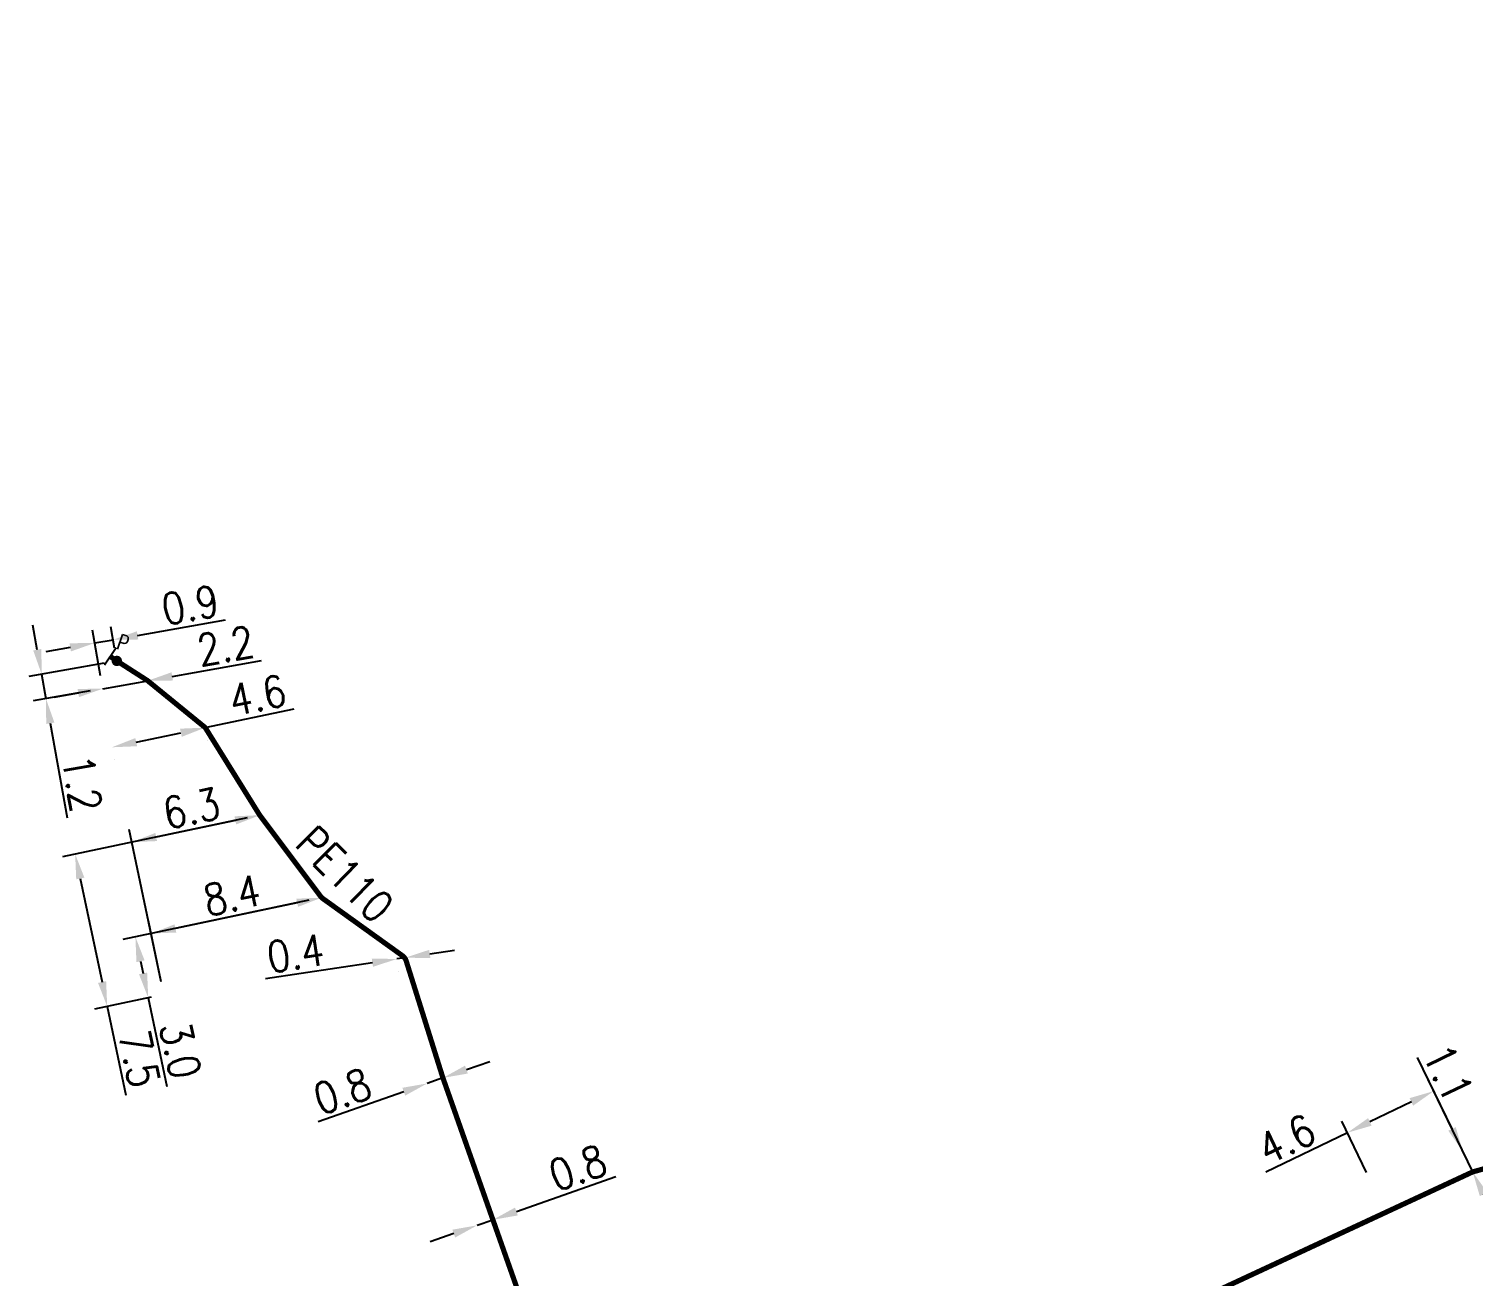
# Model space of a CAD drawing. Header units: millimetres. Extents: x 115991 to 117009, y 129000 to 129990.
# Drawn here: x 116771.3 to 116840.9, y 129576.6 to 129636.6 of the extents above; entities that cross this region are included whole.
import ezdxf
from ezdxf.enums import TextEntityAlignment as Align

# ---------------------------------------------------------------- set-up
doc = ezdxf.new("R2010")
doc.units = ezdxf.units.MM
doc.header["$PDMODE"] = 34
doc.linetypes.add('L_25_AP', pattern=[2000, 1000, 1000])
doc.linetypes.add('L_25_PE', pattern=[2000, 1000, 1000])
doc.layers.get('0').update_dxf_attribs({"linetype": 'CONTINUOUS'})
doc.layers.get('DEFPOINTS').update_dxf_attribs({"linetype": 'CONTINUOUS'})
for name, color, linetype in [('L_150', 1, 'CONTINUOUS'), ('L_300', 7, 'CONTINUOUS'), ('L_340', 7, 'CONTINUOUS')]:
    doc.layers.add(name, color=color, linetype=linetype)
doc.styles.add('G_ROMANS', font='ROMANS.SHX', dxfattribs={"width": 0.75})
doc.styles.get("Standard").update_dxf_attribs({"font": 'romans.shx', "width": 0.85})
doc.dimstyles.get("Standard").update_dxf_attribs({"dimtxt": 1.5, "dimasz": 1.2, "dimexe": 0.625, "dimexo": 0.625, "dimgap": 0.25, "dimtad": 1, "dimdec": 1, "dimzin": 0, "dimdsep": 46, "dimtxsty": 'Standard', "dimcen": -0.5, "dimadec": 0, "dimazin": 0, "dimtfac": 1, "dimtdec": 1, "dimtmove": 0, "dimatfit": 3, "dimfxl": 0, "dimtolj": 1, "dimtzin": 0, "dimarcsym": 0})

# ---------------------------------------------------------------- blocks, each defined once
blk = doc.blocks.new('*D82')
at = {"layer": 'DEFPOINTS', "color": 0, "linetype": 'Continuous', "transparency": 16777216}
for p in [(116793.644, 129579.276), (116792.889, 129579.01), (116792.889, 129579.01)]:
    blk.add_point(p, dxfattribs=at)
at = {"layer": 'L_150', "color": 0, "linetype": 'Continuous', "lineweight": -2, "transparency": 16777216}
for p, q in [((116794.776, 129579.675), (116799.563, 129581.362)), ((116792.889, 129579.01), (116793.644, 129579.276)), ((116791.757, 129578.611), (116790.626, 129578.212))]:
    blk.add_line(p, q, dxfattribs=at)
at = {"layer": 'L_150', "color": 0, "linetype": 'Continuous', "transparency": 16777216}
for points in [[(116794.709, 129579.863), (116794.842, 129579.486), (116793.644, 129579.276)], [(116791.691, 129578.8), (116791.824, 129578.422), (116792.889, 129579.01)]]:
    blk.add_solid(points, dxfattribs=at)
at = {"layer": 'L_150', "color": 0, "linetype": 'Continuous', "transparency": 16777216, "insert": (116797.736, 129581.778), "char_height": 1.5, "attachment_point": 5, "rotation": 19.41162}
blk.add_mtext('\\A1;0.8', dxfattribs=at)
blk = doc.blocks.new('*D85')
at = {"layer": 'DEFPOINTS', "color": 0, "linetype": 'Continuous', "transparency": 16777216}
for p in [(116790.48, 129585.846), (116790.48, 129585.846), (116791.235, 129586.112)]:
    blk.add_point(p, dxfattribs=at)
at = {"layer": 'L_150', "color": 0, "linetype": 'Continuous', "lineweight": -2, "transparency": 16777216}
for p, q in [((116792.367, 129586.511), (116793.498, 129586.91)), ((116791.235, 129586.112), (116790.48, 129585.846)), ((116789.348, 129585.447), (116785.226, 129583.995))]:
    blk.add_line(p, q, dxfattribs=at)
at = {"layer": 'L_150', "color": 0, "linetype": 'Continuous', "transparency": 16777216}
for points in [[(116792.3, 129586.7), (116792.433, 129586.322), (116791.235, 129586.112)], [(116789.282, 129585.636), (116789.415, 129585.259), (116790.48, 129585.846)]]:
    blk.add_solid(points, dxfattribs=at)
at = {"layer": 'L_150', "color": 0, "linetype": 'Continuous', "transparency": 16777216, "insert": (116786.389, 129585.465), "char_height": 1.5, "attachment_point": 5, "rotation": 19.41162}
blk.add_mtext('\\A1;0.8', dxfattribs=at)
blk = doc.blocks.new('*D86')
at = {"layer": 'DEFPOINTS', "color": 0, "linetype": 'Continuous', "transparency": 16777216}
for p in [(116789.021, 129591.842), (116789.021, 129591.842), (116789.416, 129591.903)]:
    blk.add_point(p, dxfattribs=at)
at = {"layer": 'L_150', "color": 0, "linetype": 'Continuous', "lineweight": -2, "transparency": 16777216}
for p, q in [((116789.416, 129591.903), (116789.021, 129591.842)), ((116790.603, 129592.083), (116791.789, 129592.264)), ((116787.835, 129591.662), (116782.686, 129590.877)), ((116789.115, 129591.224), (116789.115, 129591.224)), ((116789.511, 129591.285), (116789.511, 129591.285))]:
    blk.add_line(p, q, dxfattribs=at)
at = {"layer": 'L_150', "color": 0, "linetype": 'Continuous', "transparency": 16777216}
for points in [[(116787.805, 129591.859), (116787.865, 129591.464), (116789.021, 129591.842)], [(116790.573, 129592.281), (116790.633, 129591.886), (116789.416, 129591.903)]]:
    blk.add_solid(points, dxfattribs=at)
at = {"layer": 'L_150', "color": 0, "linetype": 'Continuous', "transparency": 16777216, "insert": (116784.133, 129592.109), "char_height": 1.5, "attachment_point": 5, "rotation": 8.66329}
blk.add_mtext('\\A1;0.4', dxfattribs=at)
blk = doc.blocks.new('*D87')
at = {"layer": 'DEFPOINTS', "color": 0, "linetype": 'Continuous', "transparency": 16777216}
for p in [(116785.386, 129594.796), (116777.03, 129589.971), (116777.784, 129590.13)]:
    blk.add_point(p, dxfattribs=at)
at = {"layer": 'L_150', "color": 0, "linetype": 'Continuous', "lineweight": -2, "transparency": 16777216}
for p, q in [((116784.775, 129594.667), (116775.8, 129592.778)), ((116776.659, 129591.733), (116776.783, 129591.146)), ((116777.173, 129590.002), (116776.418, 129589.843)), ((116777.03, 129589.971), (116777.93, 129585.694))]:
    blk.add_line(p, q, dxfattribs=at)
at = {"layer": 'L_150', "color": 0, "linetype": 'Continuous', "transparency": 16777216}
for points in [[(116776.855, 129591.774), (116776.463, 129591.692), (116776.412, 129592.907)], [(116776.978, 129591.187), (116776.587, 129591.105), (116777.03, 129589.971)]]:
    blk.add_solid(points, dxfattribs=at)
at = {"layer": 'L_150', "color": 0, "linetype": 'Continuous', "transparency": 16777216, "insert": (116778.582, 129587.451), "char_height": 1.5, "attachment_point": 5, "rotation": 281.88485}
blk.add_mtext('\\A1;3.0', dxfattribs=at)
blk = doc.blocks.new('*D88')
at = {"layer": 'DEFPOINTS', "color": 0, "linetype": 'Continuous', "transparency": 16777216}
for p in [(116785.386, 129594.796), (116777.166, 129593.066), (116777.784, 129590.13)]:
    blk.add_point(p, dxfattribs=at)
at = {"layer": 'L_150', "color": 0, "linetype": 'Continuous', "lineweight": -2, "transparency": 16777216}
for p, q in [((116784.212, 129594.549), (116778.341, 129593.313)), ((116777.656, 129590.742), (116777.038, 129593.678))]:
    blk.add_line(p, q, dxfattribs=at)
at = {"layer": 'L_150', "color": 0, "linetype": 'Continuous', "transparency": 16777216}
for points in [[(116784.171, 129594.744), (116784.253, 129594.353), (116785.386, 129594.796)], [(116778.299, 129593.509), (116778.382, 129593.117), (116777.166, 129593.066)]]:
    blk.add_solid(points, dxfattribs=at)
at = {"layer": 'L_150', "color": 0, "linetype": 'Continuous', "transparency": 16777216, "insert": (116781.07, 129594.909), "char_height": 1.5, "attachment_point": 5, "rotation": 11.88485}
blk.add_mtext('\\A1;8.4', dxfattribs=at)
blk = doc.blocks.new('*D89')
at = {"layer": 'DEFPOINTS', "color": 0, "linetype": 'Continuous', "transparency": 16777216}
for p in [(116782.405, 129598.767), (116777.784, 129590.13), (116775.053, 129589.555)]:
    blk.add_point(p, dxfattribs=at)
at = {"layer": 'L_150', "color": 0, "linetype": 'Continuous', "lineweight": -2, "transparency": 16777216}
for p, q in [((116781.793, 129598.638), (116772.897, 129596.766)), ((116773.756, 129595.72), (116774.806, 129590.73)), ((116777.173, 129590.002), (116774.442, 129589.427)), ((116775.053, 129589.555), (116775.954, 129585.278))]:
    blk.add_line(p, q, dxfattribs=at)
at = {"layer": 'L_150', "color": 0, "linetype": 'Continuous', "transparency": 16777216}
for points in [[(116773.952, 129595.762), (116773.56, 129595.679), (116773.509, 129596.895)], [(116775.002, 129590.771), (116774.61, 129590.689), (116775.053, 129589.555)]]:
    blk.add_solid(points, dxfattribs=at)
at = {"layer": 'L_150', "color": 0, "linetype": 'Continuous', "transparency": 16777216, "insert": (116776.606, 129587.035), "char_height": 1.5, "attachment_point": 5, "rotation": 281.88485}
blk.add_mtext('\\A1;7.5', dxfattribs=at)
blk = doc.blocks.new('*D90')
at = {"layer": 'DEFPOINTS', "color": 0, "linetype": 'Continuous', "transparency": 16777216}
for p in [(116782.405, 129598.767), (116776.24, 129597.469), (116777.784, 129590.13)]:
    blk.add_point(p, dxfattribs=at)
at = {"layer": 'L_150', "color": 0, "linetype": 'Continuous', "lineweight": -2, "transparency": 16777216}
for p, q in [((116777.656, 129590.742), (116776.111, 129598.081)), ((116781.23, 129598.52), (116777.414, 129597.717))]:
    blk.add_line(p, q, dxfattribs=at)
at = {"layer": 'L_150', "color": 0, "linetype": 'Continuous', "transparency": 16777216}
for points in [[(116781.189, 129598.715), (116781.272, 129598.324), (116782.405, 129598.767)], [(116777.373, 129597.912), (116777.455, 129597.521), (116776.24, 129597.469)]]:
    blk.add_solid(points, dxfattribs=at)
at = {"layer": 'L_150', "color": 0, "linetype": 'Continuous', "transparency": 16777216, "insert": (116779.116, 129599.097), "char_height": 1.5, "attachment_point": 5, "rotation": 11.88485}
blk.add_mtext('\\A1;6.3', dxfattribs=at)
blk = doc.blocks.new('*D91')
at = {"layer": 'DEFPOINTS', "color": 0, "linetype": 'Continuous', "transparency": 16777216}
for p in [(116779.779, 129602.987), (116775.278, 129602.04), (116775.278, 129602.04)]:
    blk.add_point(p, dxfattribs=at)
at = {"layer": 'L_150', "color": 0, "linetype": 'Continuous', "lineweight": -2, "transparency": 16777216}
for p, q in [((116779.779, 129602.987), (116784.057, 129603.888)), ((116776.452, 129602.287), (116778.605, 129602.74)), ((116779.908, 129602.376), (116779.908, 129602.376)), ((116775.406, 129601.428), (116775.406, 129601.428))]:
    blk.add_line(p, q, dxfattribs=at)
at = {"layer": 'L_150', "color": 0, "linetype": 'Continuous', "transparency": 16777216}
for points in [[(116778.564, 129602.936), (116778.646, 129602.544), (116779.779, 129602.987)], [(116776.411, 129602.483), (116776.493, 129602.091), (116775.278, 129602.04)]]:
    blk.add_solid(points, dxfattribs=at)
at = {"layer": 'L_150', "color": 0, "linetype": 'Continuous', "transparency": 16777216, "insert": (116782.299, 129604.54), "char_height": 1.5, "attachment_point": 5, "rotation": 11.88485}
blk.add_mtext('\\A1;4.6', dxfattribs=at)
blk = doc.blocks.new('*D92')
at = {"layer": 'DEFPOINTS', "color": 0, "linetype": 'Continuous', "transparency": 16777216}
for p in [(116777.006, 129605.246), (116774.84, 129604.863), (116774.84, 129604.863)]:
    blk.add_point(p, dxfattribs=at)
at = {"layer": 'L_150', "color": 0, "linetype": 'Continuous', "lineweight": -2, "transparency": 16777216}
for p, q in [((116778.188, 129605.455), (116782.493, 129606.217)), ((116774.84, 129604.863), (116777.006, 129605.246)), ((116773.658, 129604.654), (116772.477, 129604.445))]:
    blk.add_line(p, q, dxfattribs=at)
at = {"layer": 'L_150', "color": 0, "linetype": 'Continuous', "transparency": 16777216}
for points in [[(116778.153, 129605.652), (116778.223, 129605.258), (116777.006, 129605.246)], [(116773.623, 129604.851), (116773.693, 129604.457), (116774.84, 129604.863)]]:
    blk.add_solid(points, dxfattribs=at)
at = {"layer": 'L_150', "color": 0, "linetype": 'Continuous', "transparency": 16777216, "insert": (116780.757, 129606.925), "char_height": 1.5, "attachment_point": 5, "rotation": 10.03129}
blk.add_mtext('\\A1;2.2', dxfattribs=at)
blk = doc.blocks.new('*D93')
at = {"layer": 'DEFPOINTS', "color": 0, "linetype": 'Continuous', "transparency": 16777216}
for p in [(116775.517, 129606.201), (116772.102, 129604.379), (116774.84, 129604.863)]:
    blk.add_point(p, dxfattribs=at)
at = {"layer": 'L_300', "color": 0, "linetype": 'Continuous', "lineweight": -2, "transparency": 16777216}
for p, q in [((116771.684, 129606.742), (116771.475, 129607.924)), ((116774.902, 129606.092), (116771.278, 129605.451)), ((116771.893, 129605.56), (116772.102, 129604.379)), ((116774.224, 129604.754), (116771.487, 129604.27)), ((116772.311, 129603.197), (116773.116, 129598.649))]:
    blk.add_line(p, q, dxfattribs=at)
at = {"layer": 'L_300', "color": 0, "linetype": 'Continuous', "transparency": 16777216}
for points in [[(116771.881, 129606.777), (116771.487, 129606.707), (116771.893, 129605.56)], [(116772.508, 129603.232), (116772.114, 129603.162), (116772.102, 129604.379)]]:
    blk.add_solid(points, dxfattribs=at)
at = {"layer": 'L_300', "color": 0, "linetype": 'Continuous', "transparency": 16777216, "insert": (116773.84, 129600.295), "char_height": 1.5, "attachment_point": 5, "rotation": 280.03129}
blk.add_mtext('\\A1;1.2', dxfattribs=at)
blk = doc.blocks.new('*D94')
at = {"layer": 'DEFPOINTS', "color": 0, "linetype": 'Continuous', "transparency": 16777216}
for p in [(116774.45, 129607.064), (116775.517, 129606.201), (116774.84, 129604.863)]:
    blk.add_point(p, dxfattribs=at)
at = {"layer": 'L_300', "color": 0, "linetype": 'Continuous', "lineweight": -2, "transparency": 16777216}
for p, q in [((116775.408, 129606.817), (116775.228, 129607.837)), ((116776.518, 129607.43), (116780.763, 129608.181)), ((116774.731, 129605.478), (116774.342, 129607.68)), ((116774.45, 129607.064), (116775.337, 129607.221)), ((116773.269, 129606.855), (116772.087, 129606.646))]:
    blk.add_line(p, q, dxfattribs=at)
at = {"layer": 'L_300', "color": 0, "linetype": 'Continuous', "transparency": 16777216}
for points in [[(116773.234, 129607.052), (116773.304, 129606.658), (116774.45, 129607.064)], [(116776.484, 129607.627), (116776.553, 129607.233), (116775.337, 129607.221)]]:
    blk.add_solid(points, dxfattribs=at)
at = {"layer": 'L_300', "color": 0, "linetype": 'Continuous', "transparency": 16777216, "insert": (116779.057, 129608.895), "char_height": 1.5, "attachment_point": 5, "rotation": 10.03129}
blk.add_mtext('\\A1;0.9', dxfattribs=at)
blk = doc.blocks.new('L_300_12')
at = {"color": 0, "linetype": 'Continuous', "const_width": 0.497, "flags": 128}
blk.add_lwpolyline([(-0.25, 0, 1), (0.25, 0, 1)], format="xyb", close=True, dxfattribs=at)
at = {"color": 0, "linetype": 'Continuous', "style": 'G_ROMANS', "width": 0.75}
blk.add_text('P', height=1.5, dxfattribs=at).set_placement((0, 1.85), align=Align.MIDDLE)
at = {"color": 0, "linetype": 'Continuous', "style": 'G_ROMANS', "width": 0.75, "flags": 3}
for tag, p in [('DEF_LEG', (0, -5)), ('DEF_COUP', (0, -7.5)), ('DEF_TYPE', (0, -10))]:
    blk.add_attdef(tag, text='', height=1.2, dxfattribs=at).set_placement(p, align=Align.MIDDLE)
blk = doc.blocks.new('L_340_07')
at = {"color": 0, "linetype": 'Continuous', "const_width": 0.25, "flags": 128}
blk.add_lwpolyline([(0, 0), (1.25, 0)], dxfattribs=at)
at = {"color": 0, "linetype": 'Continuous', "flags": 128}
blk.add_lwpolyline([(1.25, -0.5), (1.25, 0.5)], dxfattribs=at)
at = {"color": 0, "linetype": 'Continuous', "style": 'G_ROMANS', "width": 0.75, "flags": 3}
for tag, p in [('DEF_LEG', (0.723, -3.465)), ('DEF_COUP', (0.723, -5.965)), ('DEF_TYPE', (0.723, -8.465))]:
    blk.add_attdef(tag, text='', height=1.2, dxfattribs=at).set_placement(p, align=Align.MIDDLE)
blk = doc.blocks.new('*D346')
at = {"layer": 'DEFPOINTS', "color": 0, "linetype": 'Continuous', "transparency": 16777216}
for p in [(116834.835, 129583.471), (116840.873, 129581.584), (116836.029, 129580.994)]:
    blk.add_point(p, dxfattribs=at)
at = {"layer": 'L_150', "color": 0, "linetype": 'Continuous', "lineweight": -2, "transparency": 16777216}
for p, q in [((116840.602, 129582.147), (116838.726, 129586.04)), ((116837.916, 129584.956), (116835.916, 129583.992)), ((116834.835, 129583.471), (116830.898, 129581.573)), ((116835.758, 129581.557), (116834.564, 129584.034))]:
    blk.add_line(p, q, dxfattribs=at)
at = {"layer": 'L_150', "color": 0, "linetype": 'Continuous', "transparency": 16777216}
for points in [[(116837.829, 129585.136), (116838.003, 129584.775), (116838.997, 129585.477)], [(116835.83, 129584.172), (116836.003, 129583.812), (116834.835, 129583.471)]]:
    blk.add_solid(points, dxfattribs=at)
at = {"layer": 'L_150', "color": 0, "linetype": 'Continuous', "transparency": 16777216, "insert": (116831.892, 129583.162), "char_height": 1.5, "attachment_point": 5, "rotation": 25.73209}
blk.add_mtext('\\A1;4.6', dxfattribs=at)
blk = doc.blocks.new('*D347')
at = {"layer": 'DEFPOINTS', "color": 0, "linetype": 'Continuous', "transparency": 16777216}
for p in [(116840.396, 129582.575), (116840.396, 129582.575), (116840.873, 129581.584)]:
    blk.add_point(p, dxfattribs=at)
at = {"layer": 'L_150', "color": 0, "linetype": 'Continuous', "lineweight": -2, "transparency": 16777216}
for p, q in [((116839.875, 129583.656), (116838.214, 129587.102)), ((116840.873, 129581.584), (116840.396, 129582.575)), ((116841.394, 129580.503), (116841.915, 129579.422))]:
    blk.add_line(p, q, dxfattribs=at)
at = {"layer": 'L_150', "color": 0, "linetype": 'Continuous', "transparency": 16777216}
for points in [[(116840.055, 129583.743), (116839.694, 129583.57), (116840.396, 129582.575)], [(116841.574, 129580.59), (116841.214, 129580.417), (116840.873, 129581.584)]]:
    blk.add_solid(points, dxfattribs=at)
at = {"layer": 'L_150', "color": 0, "linetype": 'Continuous', "transparency": 16777216, "insert": (116839.685, 129586.354), "char_height": 1.5, "attachment_point": 5, "rotation": 295.73209}
blk.add_mtext('\\A1;1.1', dxfattribs=at)

msp = doc.modelspace()

# ---------------------------------------------------------------- linework, layer by layer
at = {"layer": 'L_150', "linetype": 'L_25_AP', "const_width": 0.25, "flags": 128}
msp.add_lwpolyline([(116905.81, 129656.186), (116905.93, 129656.062), (116905.972, 129654.763), (116906.055, 129652.226), (116907.546, 129602.355), (116907.546, 129602.355), (116907.31, 129601.783), (116906.677, 129600.249), (116896.702, 129597.509), (116881.927, 129593.232), (116877.792, 129592.036), (116858.051, 129586.325), (116840.873, 129581.584), (116804.784, 129564.803), (116803.409, 129563.744), (116803.811, 129562.796)], dxfattribs=at)
at = {"layer": 'L_150', "linetype": 'L_25_PE', "const_width": 0.25, "flags": 128}
msp.add_lwpolyline([(116775.517, 129606.201), (116777.006, 129605.246), (116779.714, 129603.04, -0.082868), (116779.823, 129602.916), (116782.405, 129598.767), (116785.34, 129594.857, 0.076167), (116785.449, 129594.751), (116789.281, 129592, -0.162368), (116789.466, 129591.743), (116791.235, 129586.112), (116793.644, 129579.276), (116793.644, 129579.276), (116798.748, 129564.808), (116799.26, 129563.371, -0.169817), (116799.261, 129563.206), (116799.116, 129562.782, 0.167363), (116799.116, 129562.619), (116799.243, 129562.252)], format="xyb", dxfattribs=at)

# ---------------------------------------------------------------- block references
at = {"layer": 'L_300', "xscale": 0.5, "yscale": 0.5, "zscale": 0.5, "rotation": 340.8857159517722}
msp.add_blockref('L_300_12', (116775.517, 129606.201), dxfattribs=at)
at = {"layer": 'L_340', "xscale": 0.3, "rotation": 145.768491430765}
msp.add_blockref('L_340_07', (116775.517, 129606.201), dxfattribs=at)

# ---------------------------------------------------------------- texts
at = {"layer": 'L_150', "linetype": 'Continuous', "width": 0.85}
msp.add_text('PE110', height=1.5, rotation=315.22549, dxfattribs=at).set_placement((116786.508, 129595.926), align=Align.MIDDLE)

# ---------------------------------------------------------------- dimensions: what is measured, and where the dimension line sits
at = {"layer": 'L_150', "linetype": 'Continuous'}
for base, p1, p2, angle, picture, middle in [((116774.84, 129604.863), (116777.006, 129605.246), (116774.84, 129604.863), 10.03129, '*D92', (116780.931, 129605.94)), ((116775.278, 129602.04), (116779.779, 129602.987), (116775.278, 129602.04), 11.88485, '*D91', (116782.505, 129603.561)), ((116776.24, 129597.469), (116782.405, 129598.767), (116777.784, 129590.13), 11.88485, '*D90', (116779.322, 129598.118)), ((116775.053, 129589.555), (116782.405, 129598.767), (116777.784, 129590.13), 101.88485, '*D89', (116775.627, 129586.829)), ((116777.166, 129593.066), (116785.386, 129594.796), (116777.784, 129590.13), 11.88485, '*D88', (116781.276, 129593.931)), ((116777.03, 129589.971), (116785.386, 129594.796), (116777.784, 129590.13), 101.88485, '*D87', (116777.604, 129587.245)), ((116789.021, 129591.842), (116789.416, 129591.903), (116789.021, 129591.842), 8.66329, '*D86', (116784.283, 129591.12)), ((116840.396, 129582.575), (116840.873, 129581.584), (116840.396, 129582.575), 295.73209, '*D347', (116838.784, 129585.92)), ((116790.48, 129585.846), (116791.235, 129586.112), (116790.48, 129585.846), 19.41162, '*D85', (116786.721, 129584.522)), ((116834.835, 129583.471), (116840.873, 129581.584), (116836.029, 129580.994), 25.73209, '*D346', (116832.326, 129582.261)), ((116792.889, 129579.01), (116793.644, 129579.276), (116792.889, 129579.01), 19.41162, '*D82', (116798.068, 129580.835))]:
    dim = msp.add_linear_dim(base=base, p1=p1, p2=p2, angle=angle, dimstyle='Standard', dxfattribs=at)
    dim.commit()
    dim.dimension.update_dxf_attribs({"geometry": picture, "text_midpoint": middle, "dimtype": 160})
at = {"layer": 'L_300', "linetype": 'Continuous'}
for base, angle, picture, middle in [((116774.45, 129607.064), 10.03129, '*D94', (116779.232, 129607.91)), ((116772.102, 129604.379), 100.03129, '*D93', (116772.856, 129600.12))]:
    dim = msp.add_linear_dim(base=base, p1=(116775.517, 129606.201), p2=(116774.84, 129604.863), angle=angle, dimstyle='Standard', dxfattribs=at)
    dim.commit()
    dim.dimension.update_dxf_attribs({"geometry": picture, "text_midpoint": middle, "dimtype": 160})

doc.saveas('drawing.dxf')
